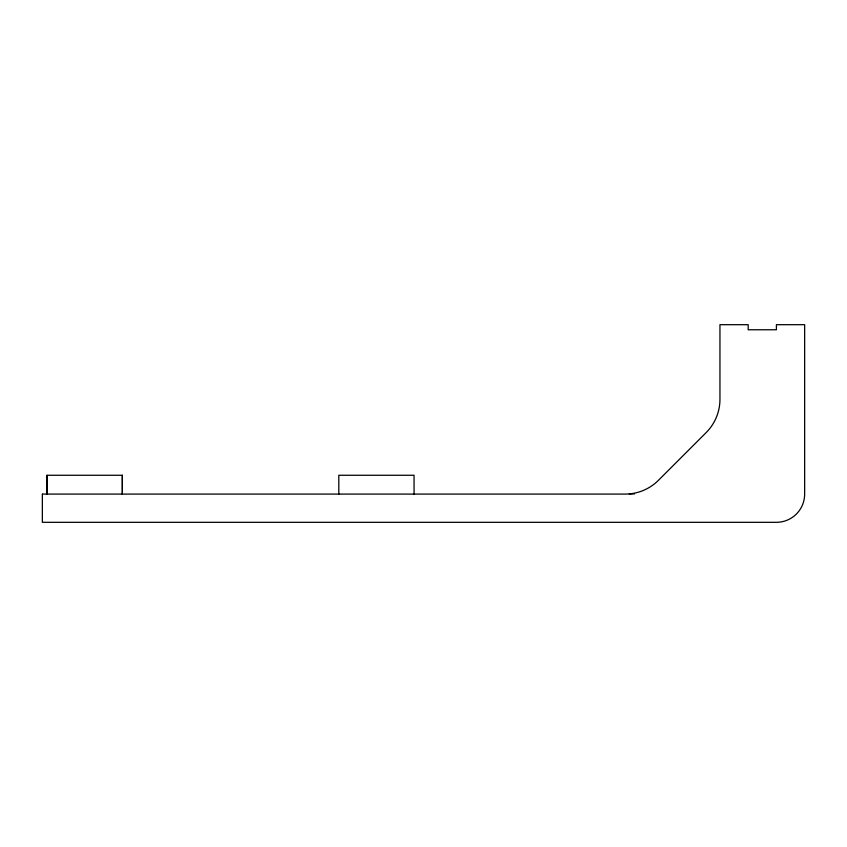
<?xml version="1.0" encoding="UTF-8"?>
<svg xmlns="http://www.w3.org/2000/svg" width="847" height="847" viewBox="0 0 847 847"><rect width="100%" height="100%" fill="white"/><g stroke="black" fill="none" stroke-linecap="round" stroke-linejoin="round"><path stroke-width="1.27" d="M47.061 475.262L47.104 494.087L47.104 475.262L122.349 475.262L122.349 494.087L122.349 475.262M42.519 494.087L625.171 494.087A47.051 47.051 0 0 0 658.447 480.302L706.165 432.573A47.051 47.051 0 0 0 719.95 399.308L719.95 324.687L748.187 324.687L748.187 329.769L776.413 329.769L776.413 324.687L804.65 324.687L804.65 494.087A28.237 28.237 0 0 1 776.413 522.313L42.35 522.313L42.35 494.087M629.268 493.907L634.477 493.917M414.077 494.087L414.045 475.262L338.8 475.262L338.811 494.087"/></g></svg>
